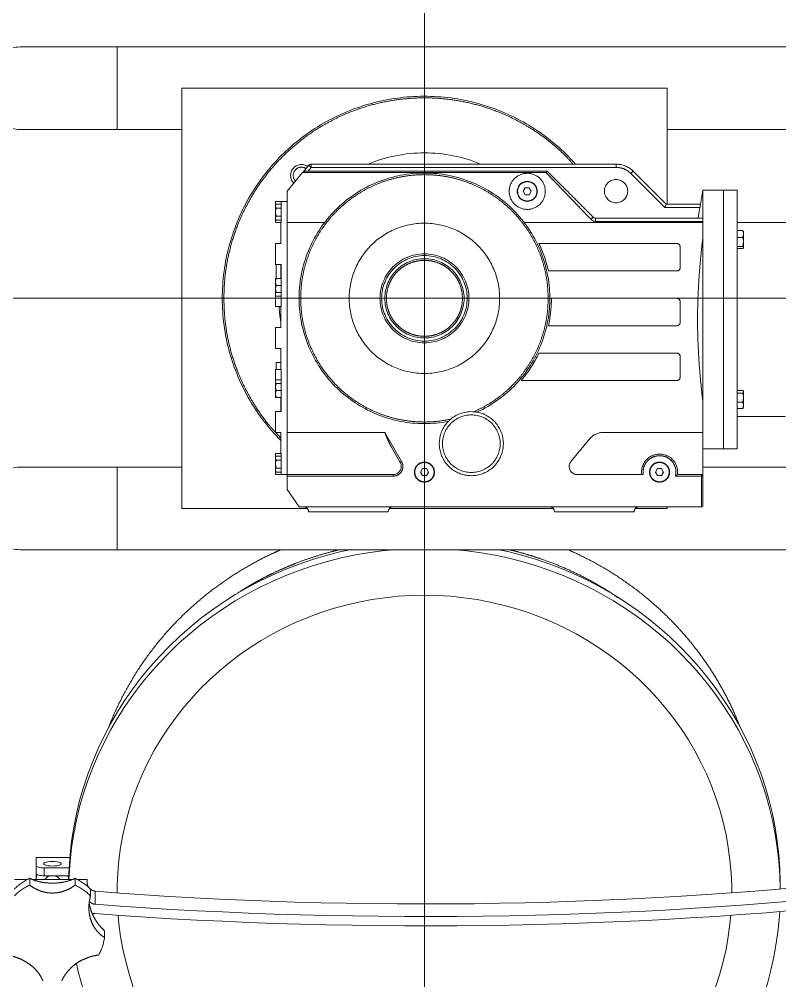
# Model space of a CAD drawing. Extents: x -681219 to -550379, y -242630 to -158199.
# Drawn here: x -647806 to -647335, y -208142 to -207547 of the extents above; entities that cross this region are included whole.
import ezdxf

# ---------------------------------------------------------------- set-up
doc = ezdxf.new("R2010")
doc.units = 0
doc.header["$LTSCALE"] = 1000
doc.linetypes.add('CENTER', pattern=[50.8, 31.75, -6.35, 6.35, -6.35])
doc.linetypes.add('DASHED2', pattern=[9.525, 6.35, -3.175])
doc.layers.get('0').update_dxf_attribs({"linetype": 'CONTINUOUS'})
doc.layers.add('future', color=4, linetype='DASHED2', lineweight=0)

# ---------------------------------------------------------------- blocks, each defined once
blk = doc.blocks.new('Meat tank 1000l-V')
at = {"color": 8, "linetype": 'CENTER'}
for p, q in [((0, 960.56), (0, -754.43)), ((-973.46, 0), (1502.39, 0))]:
    blk.add_line(p, q, dxfattribs=at)
for p, q in [((190, 155.5), (-460, 155.5)), ((250, 155.5), (190, 155.5)), ((190, 130), (190, 155.5)), ((190, 155.5), (190, 104.5)), ((150, 130), (-150, 130)), ((-150, 130), (-150, 58.25)), ((150, -130), (150, 130)), ((190, 104.5), (190, 130)), ((-264.08, 104.5), (-150, 104.5)), ((150, 104.5), (190, 104.5)), ((190, 104.5), (250, 104.5)), ((-129.09, 78.61), (-149.44, 58.25)), ((-127.67, 77.19), (-129.09, 78.61)), ((-118.48, 83), (-118.48, 81)), ((69.96, 83), (-118.48, 83)), ((-118.48, 81), (69.96, 81)), ((-75.94, 78.61), (-75.99, 78.61)), ((73.65, 78.61), (-75.94, 78.61)), ((75.29, 77.76), (-75.16, 77.76)), ((69.96, 81), (69.96, 83)), ((71.49, 82.29), (69.96, 81)), ((69.96, 81), (71.97, 78.61)), ((75.18, 77.89), (71.49, 82.29)), ((75.29, 77.76), (75.18, 77.89)), ((84.9, 66.3), (75.29, 77.76)), ((-148.62, 56.25), (-127.67, 77.19)), ((-185, 66.9), (-193.36, 66.9)), ((-193.36, -93.1), (-193.36, 66.9)), ((-172.2, 66.9), (-185, 66.9)), ((-185, -13.1), (-185, 66.9)), ((-185, -93.1), (-185, 66.9)), ((-170.68, 58.25), (-172.2, 66.9)), ((-172.2, 49.6), (-172.2, 66.9)), ((-66.08, 66.19), (-64.83, 68.36)), ((-64.83, 64.02), (-66.08, 66.19)), ((-64.83, 68.36), (-62.32, 68.36)), ((-62.32, 68.36), (-61.07, 66.19)), ((-61.07, 66.19), (-62.32, 64.02)), ((84.9, 46.86), (84.9, 66.3)), ((-62.32, 64.02), (-64.83, 64.02)), ((88.67, 59.85), (84.9, 59.85)), ((88.67, 46.86), (88.67, 59.85)), ((92, 59.85), (88.67, 59.85)), ((92, 57.82), (92, 59.85)), ((-149.44, 58.25), (-170.69, 58.25)), ((-169.2, 49.6), (-170.36, 56.25)), ((-170.36, 56.25), (-148.62, 56.25)), ((-148.62, 56.25), (-149.44, 58.25)), ((91.65, 58.32), (88.67, 58.32)), ((91.65, 55.84), (88.67, 55.84)), ((92.11, 57.66), (91.65, 58.32)), ((91.65, 55.84), (92.11, 57.08)), ((92.11, 57.08), (92.11, 57.66)), ((92.11, 53.36), (92.11, 57.08)), ((-105.83, 49.6), (-172.2, 49.6)), ((-172.2, 47.63), (-172.2, 49.6)), ((-172.2, 47.63), (-172.2, 46.86)), ((-172.2, 47.63), (-105.83, 47.63)), ((-105.83, 47.63), (-105.83, 49.6)), ((88.67, 50.87), (91.65, 50.87)), ((91.65, 48.39), (88.67, 48.39)), ((91.65, 50.87), (92.11, 53.36)), ((91.65, 48.39), (92.11, 49.63)), ((91.65, 48.39), (92.11, 49.06)), ((92, 46.86), (92, 48.89)), ((92.11, 49.63), (92.11, 53.36)), ((92.11, 49.06), (92.11, 49.63)), ((-193.36, 46.9), (-225.66, 46.9)), ((-196.82, 41.91), (-197.15, 41.52)), ((-196.82, 41.91), (-193.36, 41.91)), ((-172.2, 38.66), (-172.2, 46.86)), ((-172.2, 46.86), (-61.73, 46.86)), ((61.73, 46.86), (84.9, 46.86)), ((84.9, 46.86), (84.9, -83.02)), ((88.78, 46.86), (88.67, 46.86)), ((88.78, 33.87), (88.78, 46.86)), ((92, 46.86), (88.78, 46.86)), ((-197.23, 41.58), (-197.36, 41.4)), ((-197.36, 41.4), (-197.36, 39.78)), ((-197.36, 39.78), (-197.36, 34.91)), ((-196.82, 37.66), (-197.36, 39.78)), ((-193.36, 37.66), (-196.82, 37.66)), ((-172.2, -64.86), (-172.2, 38.66)), ((-196.82, 32.15), (-197.36, 34.91)), ((-197.36, 34.91), (-197.36, 31.52)), ((-197.27, 31.27), (-197.36, 31.52)), ((-197.36, 31.52), (-197.36, 31.4)), ((-197.27, 31.27), (-197.36, 31.4)), ((-196.82, 30.89), (-197.27, 31.27)), ((-196.82, 32.15), (-193.36, 32.15)), ((-196.82, 30.89), (-193.36, 30.89)), ((-158.09, 31.87), (-158.09, 18.94)), ((-70.82, 33.87), (-156.09, 33.87)), ((92, 33.87), (88.78, 33.87)), ((92, 20.88), (92, 33.87)), ((88.67, 20.88), (88.78, 20.88)), ((88.67, -5.09), (88.67, 20.88)), ((88.78, 20.88), (92, 20.88)), ((88.78, 14.5), (88.78, 20.88)), ((91.65, 17.64), (91.65, 20.88)), ((-156.09, 16.94), (-76.65, 16.94)), ((88.67, 14.5), (88.78, 14.5)), ((91.65, 12.2), (88.67, 12.2)), ((88.78, 12.2), (88.78, 14.5)), ((91.65, 12.2), (91.65, 17.64)), ((91.65, 12.2), (92.11, 12.2)), ((92.11, 10.05), (92.11, 12.2)), ((91.65, 7.9), (88.67, 7.9)), ((91.65, 7.9), (92.11, 10.05)), ((92.11, 5.75), (92.11, 10.05)), ((-78.5, 0), (-156.09, 0)), ((91.65, 3.6), (88.67, 3.6)), ((88.67, 1.3), (92, 1.3)), ((91.65, 3.6), (92.11, 5.75)), ((92, 3.52), (92, 1.3)), ((92, 1.3), (92, -5.09)), ((92.11, 3.6), (92.11, 5.75)), ((-158.09, -2), (-158.09, -14.94)), ((88.78, -5.09), (88.67, -5.09)), ((88.78, -18.08), (88.78, -5.09)), ((88.78, -5.09), (92, -5.09)), ((-185, -93.1), (-185, -13.1)), ((-156.09, -16.94), (-76.65, -16.94)), ((92, -18.08), (88.78, -18.08)), ((92, -31.07), (92, -18.08)), ((-70.82, -33.87), (-156.09, -33.87)), ((88.78, -31.07), (92, -31.07)), ((88.78, -44.06), (88.78, -31.07)), ((-158.09, -35.87), (-158.09, -48.81)), ((91.65, -39.78), (88.78, -39.78)), ((91.65, -44.06), (91.65, -39.78)), ((88.67, -44.06), (88.78, -44.06)), ((88.67, -70.03), (88.67, -44.06)), ((92, -44.06), (88.78, -44.06)), ((92, -44.06), (92, -50.45)), ((-156.09, -50.81), (-59.84, -50.81)), ((92, -50.45), (88.67, -50.45)), ((88.67, -52.75), (91.65, -52.75)), ((91.65, -52.75), (92.11, -52.75)), ((92, -50.45), (92, -52.67)), ((92.11, -54.9), (92.11, -52.75)), ((-197.16, -57.32), (-197.36, -57.6)), ((-197.36, -57.83), (-197.36, -61.5)), ((-196.82, -58.69), (-197.36, -57.83)), ((-196.82, -56.96), (-193.36, -56.96)), ((-196.82, -58.69), (-193.36, -58.69)), ((88.67, -57.05), (91.65, -57.05)), ((91.65, -57.05), (92.11, -54.9)), ((91.65, -61.35), (92.11, -59.2)), ((92.11, -59.2), (92.11, -54.9)), ((92.11, -61.35), (92.11, -59.2)), ((-196.82, -64.32), (-197.36, -61.5)), ((-197.36, -61.5), (-197.36, -66.28)), ((-196.82, -64.32), (-193.36, -64.32)), ((-172.2, -83.02), (-172.2, -64.86)), ((91.65, -61.35), (88.67, -61.35)), ((88.78, -63.65), (88.67, -63.65)), ((88.78, -63.65), (88.78, -61.35)), ((88.78, -70.03), (88.78, -63.65)), ((-196.82, -68.23), (-197.36, -66.28)), ((-197.36, -66.28), (-197.36, -67.6)), ((-197.36, -67.6), (-197.16, -67.88)), ((-193.36, -68.23), (-196.82, -68.23)), ((88.78, -70.03), (88.67, -70.03)), ((92, -70.03), (88.78, -70.03)), ((92, -83.02), (92, -70.03)), ((-223.12, -73.1), (-193.36, -73.1)), ((-110.22, -83.02), (-172.2, -83.02)), ((-172.2, -110), (-172.2, -83.02)), ((24.46, -83.02), (14.08, -101)), ((84.9, -83.02), (24.46, -83.02)), ((84.9, -109), (84.9, -83.02)), ((88.78, -83.02), (92, -83.02)), ((88.78, -96.01), (88.78, -83.02)), ((91.88, -83.02), (88.78, -86.47)), ((-90.65, -100.79), (-102.55, -86.6)), ((-193.36, -93.1), (-185, -93.1)), ((-185, -93.1), (-172.2, -93.1)), ((14.95, -101.5), (20.65, -91.63)), ((14.95, -101.5), (14.08, -101)), ((88.67, -96.01), (88.78, -96.01)), ((88.67, -109), (88.67, -96.01)), ((91.65, -97.54), (88.67, -97.54)), ((91.65, -100.02), (88.67, -100.02)), ((88.78, -96.01), (92, -96.01)), ((92.11, -98.21), (91.65, -97.54)), ((91.65, -100.02), (92.11, -98.78)), ((92, -98.04), (92, -96.01)), ((92.11, -98.78), (92.11, -98.21)), ((92.11, -102.51), (92.11, -98.78)), ((-172.2, -104.5), (-238.15, -104.5)), ((-147.86, -107.5), (-146.61, -105.33)), ((-146.61, -105.33), (-144.11, -105.33)), ((-144.11, -105.33), (-142.85, -107.5)), ((-2.51, -107.5), (-1.25, -105.33)), ((-1.25, -105.33), (1.25, -105.33)), ((1.25, -105.33), (2.51, -107.5)), ((88.67, -104.99), (91.65, -104.99)), ((91.65, -104.99), (92.11, -102.51)), ((91.65, -107.47), (92.11, -106.23)), ((91.65, -107.47), (92.11, -106.81)), ((92, -109), (92, -106.97)), ((92.11, -106.23), (92.11, -102.51)), ((92.11, -106.81), (92.11, -106.23)), ((190, -104.5), (150, -104.5)), ((250, -104.5), (190, -104.5)), ((190, -155.5), (190, -104.5)), ((190, -104.5), (190, -130)), ((-172.2, -128), (-172.2, -110)), ((-171.2, -110), (-172.2, -110)), ((-156.42, -109), (-171.2, -109)), ((-171.2, -109), (-171.2, -110)), ((-171.2, -110), (-155.21, -110)), ((-171.2, -129), (-171.2, -110)), ((-155.21, -110), (-155.52, -107.5)), ((-146.61, -109.67), (-147.86, -107.5)), ((-144.11, -109.67), (-146.61, -109.67)), ((-142.85, -107.5), (-144.11, -109.67)), ((-135.2, -107.5), (-135.31, -109)), ((-135.31, -109), (-94.48, -109)), ((-1.25, -109.67), (-2.51, -107.5)), ((1.25, -109.67), (-1.25, -109.67)), ((2.51, -107.5), (1.25, -109.67)), ((84.9, -109), (19.28, -109)), ((19.28, -109), (19.28, -110)), ((19.28, -110), (84.9, -110)), ((84.9, -110), (84.9, -109)), ((84.9, -109), (88.67, -109)), ((84.9, -110), (84.9, -118.25)), ((91.65, -107.47), (88.67, -107.47)), ((88.67, -109), (92, -109)), ((84.9, -118.25), (77.38, -129)), ((77.38, -129), (-171.2, -129)), ((-150, -129), (-150, -130)), ((-150, -130), (-130.39, -130)), ((-79.61, -130), (21.61, -130)), ((72.39, -130), (150, -130)), ((190, -130), (190, -155.5)), ((-129.62, -132), (-80.38, -132)), ((22.38, -132), (71.62, -132)), ((-460, -155.5), (190, -155.5)), ((190, -155.5), (250, -155.5)), ((219.26, -345.87), (240, -345.87)), ((240, -345.87), (240, -351.05)), ((235, -352.34), (219.71, -352.34)), ((235, -357.17), (235, -352.34)), ((240, -351.05), (240, -355.88)), ((240, -359.56), (240, -355.88)), ((208.53, -359.56), (214.36, -359.56)), ((208.53, -363.51), (208.53, -359.56)), ((215.96, -362.96), (215.96, -358.77)), ((217.93, -359.56), (242.12, -359.56)), ((219.91, -357.17), (235, -357.17)), ((244.04, -358.77), (244.04, -362.96)), ((245.64, -359.56), (253.53, -359.56)), ((203.53, -374.83), (203.53, -366.73)), ((206.46, -365.44), (206.46, -369.63)), ((197.78, -395.42), (197.78, -391.23))]:
    blk.add_line(p, q)
at = {"flags": 128}
for points in [[(-220, -363.29), (-219.99, -361.17), (-219.72, -352.67), (-219.11, -344.18), (-218.14, -335.73), (-216.83, -327.32), (-215.16, -318.97), (-213.15, -310.69), (-210.8, -302.5), (-208.12, -294.4), (-205.1, -286.41), (-201.75, -278.55), (-198.08, -270.82), (-194.09, -263.24), (-189.79, -255.82), (-185.18, -248.57), (-180.28, -241.5), (-175.09, -234.63), (-169.63, -227.97), (-163.88, -221.52), (-157.88, -215.3), (-151.62, -209.32), (-145.13, -203.58), (-138.39, -198.1), (-131.44, -192.89), (-124.28, -187.94), (-116.91, -183.28), (-109.36, -178.91), (-101.64, -174.83), (-93.75, -171.05), (-85.71, -167.58), (-77.54, -164.43), (-69.24, -161.59), (-60.83, -159.07), (-52.32, -156.89), (-46.06, -155.5)], [(-219.99, -365.36), (-219.99, -365.05), (-219.72, -356.55), (-219.11, -348.07), (-218.14, -339.61), (-216.83, -331.21), (-215.16, -322.86), (-213.15, -314.58), (-210.8, -306.38), (-208.12, -298.28), (-205.1, -290.29), (-201.75, -282.43), (-198.08, -274.7), (-194.09, -267.12), (-189.79, -259.7), (-185.18, -252.45), (-180.28, -245.39), (-175.09, -238.52), (-169.63, -231.85), (-163.88, -225.41), (-157.88, -219.19), (-151.62, -213.2), (-145.13, -207.47), (-138.39, -201.99), (-131.44, -196.77), (-124.28, -191.83), (-116.91, -187.16), (-109.36, -182.79), (-101.64, -178.71), (-93.75, -174.93), (-85.71, -171.46), (-77.54, -168.31), (-69.24, -165.47), (-60.83, -162.96), (-52.32, -160.77), (-43.73, -158.91), (-35.07, -157.39), (-26.35, -156.2), (-19.4, -155.5)], [(19.4, -155.5), (26.35, -156.2), (35.07, -157.39), (43.73, -158.91), (52.32, -160.77), (60.83, -162.96), (69.24, -165.47), (77.54, -168.31), (85.71, -171.46), (93.75, -174.93), (101.64, -178.71), (109.36, -182.79), (116.91, -187.16), (124.28, -191.83), (131.44, -196.77), (138.39, -201.99), (145.13, -207.47), (151.62, -213.2), (157.88, -219.19), (163.88, -225.41), (169.63, -231.85), (175.09, -238.52), (180.28, -245.39), (185.18, -252.45), (189.79, -259.7), (194.09, -267.12), (198.08, -274.7), (201.75, -282.43), (205.1, -290.29), (208.12, -298.28), (210.8, -306.38), (213.15, -314.58), (215.16, -322.86), (216.83, -331.21), (218.14, -339.61), (219.11, -348.07), (219.72, -356.55), (219.86, -359.56)], [(46.06, -155.5), (52.32, -156.89), (60.83, -159.07), (69.24, -161.59), (77.54, -164.43), (85.71, -167.58), (93.75, -171.05), (101.64, -174.83), (109.36, -178.91), (116.91, -183.28), (124.28, -187.94), (131.44, -192.89), (138.39, -198.1), (145.13, -203.58), (151.62, -209.32), (157.88, -215.3), (163.88, -221.52), (169.63, -227.97), (175.09, -234.63), (180.28, -241.5), (185.18, -248.57), (189.79, -255.82), (194.09, -263.24), (198.08, -270.82), (201.75, -278.55), (205.1, -286.41), (208.12, -294.4), (210.8, -302.5), (213.15, -310.69), (215.16, -318.97), (216.83, -327.32), (218.14, -335.73), (219.11, -344.18), (219.72, -352.67), (219.97, -359.56)], [(-190, -367.76), (-189.96, -363.23), (-189.6, -355.34), (-188.9, -347.47), (-187.85, -339.64), (-186.45, -331.86), (-184.7, -324.14), (-182.61, -316.51), (-180.19, -308.96), (-177.43, -301.53), (-174.34, -294.22), (-170.93, -287.04), (-167.2, -280.01), (-163.17, -273.14), (-158.83, -266.45), (-154.19, -259.94), (-149.27, -253.63), (-144.08, -247.54), (-138.62, -241.66), (-132.9, -236.01), (-126.93, -230.61), (-120.73, -225.47), (-114.31, -220.58), (-107.67, -215.96), (-100.84, -211.63), (-93.82, -207.58), (-86.62, -203.83), (-79.27, -200.38), (-71.76, -197.24), (-64.13, -194.42), (-56.38, -191.91), (-48.52, -189.73), (-40.57, -187.88), (-32.55, -186.36), (-24.46, -185.18), (-16.33, -184.33), (-8.17, -183.82), (0, -183.65)], [(0, -183.65), (8.17, -183.82), (16.33, -184.33), (24.46, -185.18), (32.55, -186.36), (40.57, -187.88), (48.52, -189.73), (56.38, -191.91), (64.13, -194.42), (71.76, -197.24), (79.27, -200.38), (86.62, -203.83), (93.82, -207.58), (100.84, -211.63), (107.67, -215.96), (114.31, -220.58), (120.73, -225.47), (126.93, -230.61), (132.9, -236.01), (138.62, -241.66), (144.08, -247.54), (149.27, -253.63), (154.19, -259.94), (158.83, -266.45), (163.17, -273.14), (167.2, -280.01), (170.93, -287.04), (174.34, -294.22), (177.43, -301.53), (180.19, -308.96), (182.61, -316.51), (184.7, -324.14), (186.45, -331.86), (187.85, -339.64), (188.9, -347.47), (189.6, -355.34), (189.96, -363.23), (190, -367.76)], [(235.5, -349.75), (235.31, -350.12), (234.76, -350.46), (233.89, -350.76), (232.75, -350.98), (231.42, -351.13), (230, -351.18), (228.58, -351.13), (227.25, -350.98), (226.11, -350.76), (225.24, -350.46), (224.69, -350.12), (224.5, -349.75), (224.69, -349.38), (225.24, -349.04), (226.11, -348.75), (227.25, -348.52), (228.58, -348.38), (230, -348.33), (231.42, -348.38), (232.75, -348.52), (233.89, -348.75), (234.76, -349.04), (235.31, -349.38), (235.5, -349.75)], [(235, -352.34), (235.98, -352.32), (236.91, -352.24), (237.78, -352.12), (238.54, -351.96), (239.16, -351.77), (239.62, -351.54), (239.9, -351.3), (240, -351.05)], [(240, -355.88), (239.9, -356.13), (239.62, -356.37), (239.16, -356.59), (238.54, -356.79), (237.78, -356.95), (236.91, -357.07), (235.98, -357.15), (235, -357.17)], [(-225, -364.92), (-216.8, -365.63), (-201.72, -366.87), (-186.54, -368.02), (-171.26, -369.07), (-155.89, -370.04), (-140.43, -370.91), (-124.91, -371.7), (-109.32, -372.39), (-93.67, -372.99), (-77.98, -373.49), (-62.24, -373.91), (-46.47, -374.23), (-30.68, -374.46), (-14.87, -374.59), (0.95, -374.63), (16.76, -374.58), (32.57, -374.43), (48.36, -374.19), (64.13, -373.86), (79.86, -373.44), (95.55, -372.92), (111.19, -372.31), (126.77, -371.61), (142.29, -370.81), (157.73, -369.93), (173.09, -368.95), (188.36, -367.88), (203.53, -366.73)], [(203.53, -374.83), (187.96, -375.97), (172.29, -377.01), (156.54, -377.96), (140.7, -378.82), (124.8, -379.59), (108.83, -380.26), (92.81, -380.85), (76.75, -381.34), (60.64, -381.74), (44.5, -382.04), (28.35, -382.25), (12.17, -382.37), (-4, -382.39), (-20.18, -382.32), (-36.35, -382.16), (-52.49, -381.9), (-68.62, -381.55), (-84.7, -381.11), (-100.75, -380.57), (-116.74, -379.94), (-132.68, -379.22), (-148.55, -378.41), (-164.34, -377.5), (-180.06, -376.5), (-195.68, -375.42), (-211.21, -374.24), (-226.63, -372.97), (-241.93, -371.62)], [(203.53, -380.63), (187.96, -381.76), (172.29, -382.8), (156.54, -383.76), (140.7, -384.62), (124.8, -385.38), (108.83, -386.06), (92.81, -386.64), (76.75, -387.13), (60.64, -387.53), (44.5, -387.84), (28.35, -388.05), (12.17, -388.16), (-4, -388.19), (-20.18, -388.12), (-36.35, -387.95), (-52.49, -387.7), (-68.62, -387.35), (-84.7, -386.9), (-100.75, -386.37), (-116.74, -385.74), (-132.68, -385.02), (-148.55, -384.2), (-164.34, -383.3), (-180.06, -382.3), (-195.68, -381.21), (-211.21, -380.03), (-226.63, -378.77), (-241.93, -377.41)], [(215.18, -411.41), (214.2, -415.65), (212.02, -423.89), (209.5, -432.03), (206.65, -440.08), (203.46, -448.01), (199.95, -455.8), (196.12, -463.46), (191.98, -470.96), (187.52, -478.3), (182.77, -485.46), (177.72, -492.43), (172.39, -499.19), (166.79, -505.75), (160.91, -512.09), (154.78, -518.19), (148.4, -524.05), (141.79, -529.66), (134.94, -535.01), (127.88, -540.09), (120.62, -544.89), (113.16, -549.41), (105.52, -553.64), (97.71, -557.57), (89.75, -561.19), (81.64, -564.51), (73.4, -567.5), (65.05, -570.18), (56.59, -572.53), (48.03, -574.55), (39.41, -576.24), (30.71, -577.6), (21.97, -578.62), (13.2, -579.3), (4.4, -579.64), (-4.4, -579.64), (-13.2, -579.3), (-21.97, -578.62), (-30.71, -577.6), (-39.41, -576.24), (-48.03, -574.55), (-56.59, -572.53), (-65.05, -570.18), (-73.4, -567.5), (-81.64, -564.51), (-89.75, -561.19), (-97.71, -557.57), (-105.52, -553.64), (-113.16, -549.41), (-120.62, -544.89), (-127.88, -540.09), (-134.94, -535.01), (-141.79, -529.66), (-148.4, -524.05), (-154.78, -518.19), (-160.91, -512.09), (-166.79, -505.75), (-172.39, -499.19), (-177.72, -492.43), (-182.77, -485.46), (-187.52, -478.3), (-191.98, -470.96), (-196.12, -463.46), (-199.95, -455.8), (-203.46, -448.01), (-206.65, -440.08), (-209.5, -432.03), (-212.02, -423.89), (-214.2, -415.65), (-216.04, -407.33), (-217.53, -398.95), (-218.67, -390.52), (-219.46, -382.05), (-219.64, -379.35)], [(189.41, -381.66), (188.9, -386.88), (187.85, -394.72), (186.45, -402.5), (184.7, -410.21), (182.61, -417.85), (180.19, -425.39), (177.43, -432.82), (174.34, -440.14), (170.93, -447.31), (167.2, -454.34), (163.17, -461.21), (158.83, -467.9), (154.19, -474.41), (149.27, -480.72), (144.08, -486.82), (138.62, -492.69), (132.9, -498.34), (126.93, -503.74), (120.73, -508.89), (114.31, -513.77), (107.67, -518.39), (100.84, -522.72), (93.82, -526.77), (86.62, -530.52), (79.27, -533.97), (71.76, -537.11), (64.13, -539.93), (56.38, -542.44), (48.52, -544.62), (40.57, -546.47), (32.55, -547.99), (24.46, -549.17), (16.33, -550.02), (8.17, -550.53), (0, -550.7), (-8.17, -550.53), (-16.33, -550.02), (-24.46, -549.17), (-32.55, -547.99), (-40.57, -546.47), (-48.52, -544.62), (-56.38, -542.44), (-64.13, -539.93), (-71.76, -537.11), (-79.27, -533.97), (-86.62, -530.52), (-93.82, -526.77), (-100.84, -522.72), (-107.67, -518.39), (-114.31, -513.77), (-120.73, -508.89), (-126.93, -503.74), (-132.9, -498.34), (-138.62, -492.69), (-144.08, -486.82), (-149.27, -480.72), (-154.19, -474.41), (-158.83, -467.9), (-163.17, -461.21), (-167.2, -454.34), (-170.93, -447.31), (-174.34, -440.14), (-177.43, -432.82), (-180.19, -425.39), (-182.61, -417.85), (-184.7, -410.21), (-186.45, -402.5), (-187.85, -394.72), (-188.9, -386.88), (-189.41, -381.66)]]:
    blk.add_lwpolyline(points, dxfattribs=at)
for centre, radius in [((-63.57, 66.19), 11.16), ((-118.48, 66.3), 7.2), ((-63.57, 66.19), 6.2), ((0, 0), 46.5), ((0, 0), 27.5), ((0, 0), 26.45), ((0, 0), 24.5), ((-29, -89.9), 17.82), ((-145.36, -107.5), 6.2), ((0, -107.5), 6.2)]:
    blk.add_circle(centre, radius)
for centre, radius, start, end in [((0, 0), 660, 2.61273, 270), ((0, 0), 603.52, 7.09085, 270), ((0, 0), 603, 90, 352.90303), ((0, 0), 603, 7.09697, 90), ((0, 0), 582.25, 90, 352.6487), ((0, 0), 582.25, 7.3513, 90), ((250, 130), 25.5, 270, 90), ((0, 0), 125, 315.25119, 138.39435), ((0, 0), 90, 67.25315, 112.74685), ((-118.48, 68), 15, 90, 135), ((0, 0), 77.5, 258.96562, 245.27699), ((69.96, 81), 2, 40, 90), ((76.01, 76.01), 6.75, 314.8176, 125.1824), ((76.01, 76.01), 5.1, 90, 123.61808), ((73.65, 76.61), 2, 40, 90), ((76.01, 76.01), 5.1, 316.38192, 90), ((-116.37, 36.16), 18.43, 43.51327, 49.5731), ((-156.09, 31.87), 2, 90, 180), ((0, 0), 78.5, 154.43694, 167.54035), ((-156.09, 18.94), 2, 180, 270), ((0, 0), 78.5, 180, 192.45965), ((-156.09, -2), 2, 90, 180), ((0, 0), 90, 350.53592, 356.7564), ((-156.09, -14.94), 2, 180, 270), ((-156.09, -35.87), 2, 90, 180), ((0, 0), 78.5, 205.56306, 220.33505), ((0, 0), 660, 270, 357.38727), ((-156.09, -48.81), 2, 180, 270), ((-29, -89.9), 19.8, 99.9258, 44.31681), ((-29, -89.9), 19.8, 49.89747, 94.34513), ((0, 0), 603.52, 270, 352.90915), ((-110.22, -93.02), 10, 40, 90), ((-145.36, -107.5), 11.16, 352.27558, 187.72442), ((-94.48, -104), 5, 270, 40), ((19.28, -104), 5, 150, 270), ((250, -130), 25.5, 270, 90), ((-171.2, -110), 1, 90, 180), ((-171.2, -128), 1, 180, 270), ((-132.62, -132), 3, 0, 90), ((-77.38, -132), 3, 90, 180), ((19.38, -132), 3, 0, 90), ((74.62, -132), 3, 90, 180), ((230, -359.41), 10, 359.13348, 17.42189), ((229.57, -388.26), 32.48, 114.76413, 135.35717), ((230, -359.41), 10, 167.04746, 180.86652), ((229.89, -361.77), 4.92, 110.86485, 153.35475), ((230.11, -361.77), 4.92, 26.64525, 69.13515), ((230.43, -388.26), 32.48, 44.64283, 65.23587), ((229.57, -392.45), 32.48, 114.76413, 135.35717), ((230.43, -392.45), 32.48, 44.64283, 65.23587), ((228.15, -391.21), 30.65, 187.88858, 209.29541)]:
    blk.add_arc(centre, radius, start, end)
for points, knots in [([(-91.9, 83), (-90.52, 84.58), (-87.26, 88.32), (-81.48, 93.57), (-74.88, 98.97), (-67.93, 103.85), (-60.72, 108.22), (-53.3, 112.06), (-44.49, 115.9), (-34.27, 119.37), (-22.71, 122.09), (-11.28, 123.66), (0, 124.17), (11.28, 123.66), (22.71, 122.09), (34.27, 119.37), (44.49, 115.9), (53.3, 112.06), (60.72, 108.22), (69.14, 103.12), (78.31, 96.42), (86.78, 88.79), (93.58, 81.5), (98.96, 74.87), (103.85, 67.93), (108.22, 60.72), (112.06, 53.3), (115.9, 44.49), (119.38, 34.27), (122.08, 22.71), (123.71, 11.28), (123.9, 3.72), (124, 0)], [0, 0, 0, 0, 0.021123, 0.049778, 0.078365, 0.106869, 0.13507, 0.163062, 0.190827, 0.231622, 0.271407, 0.310044, 0.347423, 0.384801, 0.423439, 0.463223, 0.504018, 0.531782, 0.559773, 0.587976, 0.630724, 0.673701, 0.702355, 0.730943, 0.759446, 0.787648, 0.815639, 0.843404, 0.884199, 0.923984, 0.962621, 1, 1, 1, 1]), ([(-127.67, 77.19), (-127.04, 77.76), (-125.77, 78.89), (-123.48, 80.08), (-121.03, 80.86), (-119.32, 80.95), (-118.48, 81)], [0, 0, 0, 0, 0.247575, 0.5, 0.752425, 1, 1, 1, 1]), ([(-75.99, 78.61), (-78.12, 76.48), (-82.47, 72.13), (-89.5, 65.1), (-96.87, 57.73), (-101.9, 52.7), (-104.41, 50.19)], [0, 0, 0, 0, 0.238512, 0.488024, 0.743681, 1, 1, 1, 1]), ([(-75.16, 77.76), (-75.96, 76.93), (-77.6, 75.23), (-80.15, 72.59), (-82.79, 69.84), (-85.54, 66.99), (-88.31, 64.1), (-91.17, 61.13), (-93.99, 58.2), (-96.85, 55.24), (-99.83, 52.14), (-101.88, 50.01), (-103, 48.85)], [0, 0, 0, 0, 0.09248, 0.189336, 0.286505, 0.384928, 0.48902, 0.584855, 0.689034, 0.786291, 0.884033, 1, 1, 1, 1]), ([(-75.16, 77.76), (-75.25, 77.9), (-75.4, 78.14), (-75.61, 78.4), (-75.79, 78.57), (-75.89, 78.6), (-75.94, 78.61)], [0, 0, 0, 0, 0.293474, 0.500502, 0.765173, 1, 1, 1, 1]), ([(-76.5, 0), (-76.44, 2.33), (-76.32, 7), (-75.3, 14.05), (-73.65, 21.14), (-71.23, 28.25), (-68.05, 35.23), (-64.13, 41.96), (-59.49, 48.31), (-54.19, 54.19), (-48.31, 59.49), (-41.96, 64.13), (-35.23, 68.05), (-28.25, 71.23), (-21.14, 73.65), (-14.05, 75.31), (-7, 76.29), (0, 76.61), (7, 76.29), (14.05, 75.31), (21.14, 73.65), (28.25, 71.23), (35.23, 68.05), (41.96, 64.13), (48.31, 59.49), (54.19, 54.19), (59.49, 48.31), (64.13, 41.96), (68.05, 35.23), (71.23, 28.25), (73.65, 21.14), (75.3, 14.05), (76.32, 7), (76.44, 2.33), (76.5, 0)], [0, 0, 0, 0, 0.029124, 0.058249, 0.088734, 0.119994, 0.151901, 0.184313, 0.217069, 0.25, 0.282931, 0.315687, 0.348099, 0.380006, 0.411266, 0.441751, 0.470875, 0.5, 0.529123, 0.558249, 0.588734, 0.619994, 0.651901, 0.684313, 0.717069, 0.75, 0.782931, 0.815687, 0.848099, 0.880006, 0.911266, 0.941751, 0.970875, 1, 1, 1, 1]), ([(-69.57, 66.19), (-69.49, 66.94), (-69.37, 68.1), (-68.62, 69.5), (-67.85, 70.46), (-66.89, 71.24), (-65.49, 71.96), (-63.57, 72.33), (-61.66, 71.96), (-60.26, 71.24), (-59.3, 70.46), (-58.53, 69.5), (-57.78, 68.1), (-57.65, 66.94), (-57.57, 66.19)], [0, 0, 0, 0, 0.119728, 0.18418, 0.25, 0.31582, 0.380272, 0.5, 0.619728, 0.68418, 0.75, 0.81582, 0.880272, 1, 1, 1, 1]), ([(-57.57, 66.19), (-57.65, 65.43), (-57.78, 64.27), (-58.53, 62.87), (-59.3, 61.91), (-60.26, 61.13), (-61.66, 60.41), (-63.57, 60.04), (-65.49, 60.41), (-66.89, 61.13), (-67.85, 61.91), (-68.62, 62.87), (-69.37, 64.27), (-69.49, 65.43), (-69.57, 66.19)], [0, 0, 0, 0, 0.119728, 0.18418, 0.25, 0.31582, 0.380272, 0.5, 0.619728, 0.68418, 0.75, 0.81582, 0.880272, 1, 1, 1, 1]), ([(-170.36, 56.25), (-170.4, 56.48), (-170.48, 56.93), (-170.58, 57.54), (-170.66, 57.99), (-170.69, 58.22), (-170.69, 58.24), (-170.69, 58.25)], [0, 0, 0, 0, 0.218599, 0.437263, 0.654122, 0.867843, 1, 1, 1, 1]), ([(92.11, 57.08), (92.04, 57.44), (91.96, 57.87), (91.69, 58.26), (91.65, 58.32)], [0, 0, 0, 0, 0.859018, 1, 1, 1, 1]), ([(92.11, 53.36), (92.04, 54.08), (91.96, 54.93), (91.69, 55.73), (91.65, 55.84)], [0, 0, 0, 0, 0.859018, 1, 1, 1, 1]), ([(-104.41, 50.19), (-104.59, 50.04), (-104.87, 49.81), (-105.37, 49.63), (-105.67, 49.61), (-105.83, 49.6)], [0, 0, 0, 0, 0.432226, 0.699371, 1, 1, 1, 1]), ([(-103, 48.85), (-103.41, 48.51), (-104.02, 48), (-105.04, 47.68), (-105.56, 47.65), (-105.83, 47.63)], [0, 0, 0, 0, 0.49857, 0.74805, 1, 1, 1, 1]), ([(92.11, 49.63), (92.04, 50), (91.96, 50.42), (91.69, 50.82), (91.65, 50.87)], [0, 0, 0, 0, 0.859018, 1, 1, 1, 1]), ([(-197.36, 39.78), (-197.28, 40.41), (-197.18, 41.13), (-196.86, 41.81), (-196.82, 41.91)], [0, 0, 0, 0, 0.859018, 1, 1, 1, 1]), ([(-197.36, 34.91), (-197.28, 35.71), (-197.18, 36.65), (-196.86, 37.54), (-196.82, 37.66)], [0, 0, 0, 0, 0.859018, 1, 1, 1, 1]), ([(-172.2, -64.86), (-171.73, -60.57), (-170.79, -51.98), (-169.72, -39.06), (-169.02, -26.09), (-168.77, -13.11), (-169.02, -0.15), (-169.72, 12.8), (-170.79, 25.74), (-171.73, 34.35), (-172.2, 38.66)], [0, 0, 0, 0, 0.124822, 0.249638, 0.374822, 0.5, 0.62477, 0.749546, 0.87477, 1, 1, 1, 1]), ([(-197.36, 31.52), (-197.28, 31.7), (-197.18, 31.92), (-196.86, 32.12), (-196.82, 32.15)], [0, 0, 0, 0, 0.859018, 1, 1, 1, 1]), ([(0, -23.5), (-1.43, -23.42), (-4.39, -23.27), (-8.77, -21.96), (-12.98, -19.79), (-16.74, -16.74), (-19.29, -13.59), (-20.9, -10.83), (-22.19, -8), (-23.23, -4.39), (-23.63, 0), (-23.23, 4.39), (-21.97, 8.77), (-19.79, 12.98), (-16.74, 16.74), (-13.59, 19.29), (-10.83, 20.9), (-8, 22.18), (-4.39, 23.27), (-1.43, 23.42), (0, 23.5)], [0, 0, 0, 0, 0.058248, 0.119986, 0.18429, 0.249959, 0.315627, 0.347817, 0.380014, 0.441752, 0.5, 0.558248, 0.619986, 0.68429, 0.749959, 0.815627, 0.847817, 0.880014, 0.941752, 1, 1, 1, 1]), ([(0, 23.5), (1.43, 23.42), (4.39, 23.27), (8.77, 21.96), (12.98, 19.79), (16.74, 16.74), (19.29, 13.59), (20.9, 10.83), (22.19, 8), (23.23, 4.39), (23.63, 0), (23.23, -4.39), (21.97, -8.77), (19.79, -12.98), (16.74, -16.74), (13.59, -19.29), (10.83, -20.9), (8, -22.18), (4.39, -23.27), (1.43, -23.42), (0, -23.5)], [0, 0, 0, 0, 0.058248, 0.119986, 0.18429, 0.249959, 0.315627, 0.347817, 0.380014, 0.441752, 0.5, 0.558248, 0.619986, 0.68429, 0.749959, 0.815627, 0.847817, 0.880014, 0.941752, 1, 1, 1, 1]), ([(92.11, 10.05), (92.04, 10.68), (91.96, 11.41), (91.69, 12.1), (91.65, 12.2)], [0, 0, 0, 0, 0.859018, 1, 1, 1, 1]), ([(92.11, 5.75), (92.04, 6.38), (91.96, 7.11), (91.69, 7.8), (91.65, 7.9)], [0, 0, 0, 0, 0.859018, 1, 1, 1, 1]), ([(-30.5, -70.16), (-32.65, -69.15), (-36.99, -67.12), (-43.16, -63.3), (-49.05, -58.86), (-54.56, -53.8), (-59.61, -48.15), (-64.08, -42.02), (-67.92, -35.46), (-71.09, -28.59), (-73.54, -21.52), (-75.25, -14.34), (-76.31, -7.16), (-76.44, -2.37), (-76.5, 0)], [0, 0, 0, 0, 0.080234, 0.161807, 0.244629, 0.329263, 0.414422, 0.5, 0.585573, 0.670731, 0.755371, 0.838188, 0.919763, 1, 1, 1, 1]), ([(76.5, 0), (76.41, -2.78), (76.23, -8.4), (74.79, -16.79), (72.45, -25.07), (69.16, -33.08), (64.98, -40.68), (60.01, -47.7), (54.35, -54.05), (48.1, -59.68), (41.28, -64.59), (33.87, -68.77), (25.95, -72.14), (17.64, -74.61), (9.11, -76.12), (0.52, -76.65), (-7.98, -76.28), (-13.51, -75.26), (-16.25, -74.76)], [0, 0, 0, 0, 0.061136, 0.123427, 0.186511, 0.25, 0.313489, 0.376573, 0.438864, 0.5, 0.561136, 0.623427, 0.686511, 0.75, 0.813489, 0.876573, 0.938864, 1, 1, 1, 1]), ([(92.11, 3.6), (92.04, 3.6), (91.96, 3.6), (91.69, 3.6), (91.65, 3.6)], [0, 0, 0, 0, 0.859018, 1, 1, 1, 1]), ([(124, 0), (123.9, -3.72), (123.71, -11.28), (122.08, -22.71), (119.38, -34.27), (115.9, -44.49), (112.06, -53.3), (108.23, -60.73), (103.1, -69.12), (97.79, -76.66), (93.45, -81.33), (92, -82.89)], [0, 0, 0, 0, 0.12269, 0.249509, 0.380096, 0.513998, 0.605126, 0.697003, 0.789575, 0.929887, 1, 1, 1, 1]), ([(92.11, -54.9), (92.04, -54.27), (91.96, -53.53), (91.69, -52.84), (91.65, -52.75)], [0, 0, 0, 0, 0.859018, 1, 1, 1, 1]), ([(-197.36, -57.83), (-197.28, -57.57), (-197.18, -57.28), (-196.86, -57), (-196.82, -56.96)], [0, 0, 0, 0, 0.859018, 1, 1, 1, 1]), ([(-197.36, -61.5), (-197.28, -60.68), (-197.18, -59.72), (-196.86, -58.81), (-196.82, -58.69)], [0, 0, 0, 0, 0.859018, 1, 1, 1, 1]), ([(92.11, -59.2), (92.04, -58.57), (91.96, -57.83), (91.69, -57.14), (91.65, -57.05)], [0, 0, 0, 0, 0.859018, 1, 1, 1, 1]), ([(-197.36, -66.28), (-197.28, -65.7), (-197.18, -65.04), (-196.86, -64.41), (-196.82, -64.32)], [0, 0, 0, 0, 0.859018, 1, 1, 1, 1]), ([(92.11, -61.35), (92.04, -61.35), (91.96, -61.35), (91.69, -61.35), (91.65, -61.35)], [0, 0, 0, 0, 0.859018, 1, 1, 1, 1]), ([(-197.1, -67.84), (-197.06, -67.93), (-197.01, -68.07), (-196.86, -68.19), (-196.82, -68.23)], [0, 0, 0, 0, 0.693723, 1, 1, 1, 1]), ([(-32.41, -70.4), (-32.4, -70.39), (-32.38, -70.39), (-32.23, -70.36), (-31.91, -70.31), (-31.32, -70.23), (-30.81, -70.18), (-30.5, -70.16)], [0, 0, 0, 0, 0.099315, 0.197879, 0.351178, 0.612153, 1, 1, 1, 1]), ([(-16.25, -74.76), (-15.99, -74.98), (-15.63, -75.29), (-15.23, -75.67), (-15.02, -75.88), (-14.89, -76.01), (-14.84, -76.06), (-14.83, -76.07), (-14.83, -76.07)], [0, 0, 0, 0, 0.42674, 0.593306, 0.760757, 0.866679, 0.956411, 1, 1, 1, 1]), ([(20.65, -91.63), (20.96, -91.05), (21.86, -89.41), (23.09, -86.54), (24, -84.21), (24.46, -83.04), (24.46, -83.02)], [0, 0, 0, 0, 0.210922, 0.601321, 0.9953, 1, 1, 1, 1]), ([(-155.52, -107.5), (-155.49, -106.88), (-155.42, -105.6), (-154.85, -103.71), (-153.91, -101.89), (-152.59, -100.26), (-150.97, -98.94), (-149.15, -98), (-147.25, -97.46), (-145.36, -97.28), (-143.46, -97.46), (-141.57, -98), (-139.75, -98.94), (-138.12, -100.26), (-136.8, -101.89), (-135.86, -103.71), (-135.3, -105.6), (-135.23, -106.88), (-135.2, -107.5)], [0, 0, 0, 0, 0.058258, 0.120006, 0.18432, 0.25, 0.31568, 0.379994, 0.441742, 0.5, 0.558258, 0.620006, 0.68432, 0.75, 0.81568, 0.879994, 0.941742, 1, 1, 1, 1]), ([(92.11, -98.78), (92.04, -98.42), (91.96, -98), (91.69, -97.6), (91.65, -97.54)], [0, 0, 0, 0, 0.859018, 1, 1, 1, 1]), ([(92.11, -102.51), (92.04, -101.78), (91.96, -100.93), (91.69, -100.14), (91.65, -100.02)], [0, 0, 0, 0, 0.859018, 1, 1, 1, 1]), ([(-151.36, -107.5), (-151.28, -106.75), (-151.15, -105.58), (-150.41, -104.19), (-149.63, -103.23), (-148.67, -102.45), (-147.27, -101.72), (-145.36, -101.36), (-143.44, -101.72), (-142.05, -102.45), (-141.08, -103.23), (-140.31, -104.19), (-139.56, -105.58), (-139.44, -106.75), (-139.36, -107.5)], [0, 0, 0, 0, 0.119728, 0.18418, 0.25, 0.31582, 0.380272, 0.5, 0.619728, 0.68418, 0.75, 0.81582, 0.880272, 1, 1, 1, 1]), ([(-6, -107.5), (-5.92, -106.75), (-5.8, -105.58), (-5.05, -104.19), (-4.27, -103.23), (-3.31, -102.45), (-1.92, -101.72), (0, -101.36), (1.92, -101.72), (3.31, -102.45), (4.27, -103.23), (5.05, -104.19), (5.8, -105.58), (5.92, -106.75), (6, -107.5)], [0, 0, 0, 0, 0.119728, 0.18418, 0.25, 0.31582, 0.380272, 0.5, 0.619728, 0.68418, 0.75, 0.81582, 0.880272, 1, 1, 1, 1]), ([(13.28, -104), (13.36, -104.75), (13.48, -105.92), (14.23, -107.31), (15, -108.27), (15.97, -109.05), (17.36, -109.8), (18.52, -109.92), (19.28, -110)], [0, 0, 0, 0, 0.2394568, 0.3683607, 0.5, 0.6316393, 0.7605432, 1, 1, 1, 1]), ([(92.11, -106.23), (92.04, -105.87), (91.96, -105.44), (91.69, -105.04), (91.65, -104.99)], [0, 0, 0, 0, 0.859018, 1, 1, 1, 1]), ([(-155.21, -110), (-155.34, -109.89), (-155.61, -109.68), (-155.93, -109.42), (-156.15, -109.23), (-156.29, -109.11), (-156.4, -109.02), (-156.41, -109.01), (-156.42, -109)], [0, 0, 0, 0, 0.249771, 0.499127, 0.632655, 0.749635, 0.880022, 1, 1, 1, 1]), ([(-139.36, -107.5), (-139.44, -108.25), (-139.56, -109.42), (-140.31, -110.81), (-141.08, -111.77), (-142.05, -112.55), (-143.44, -113.28), (-145.36, -113.64), (-147.27, -113.28), (-148.67, -112.55), (-149.63, -111.77), (-150.41, -110.81), (-151.15, -109.42), (-151.28, -108.25), (-151.36, -107.5)], [0, 0, 0, 0, 0.119728, 0.18418, 0.25, 0.31582, 0.380272, 0.5, 0.619728, 0.68418, 0.75, 0.81582, 0.880272, 1, 1, 1, 1]), ([(6, -107.5), (5.92, -108.25), (5.8, -109.42), (5.05, -110.81), (4.27, -111.77), (3.31, -112.55), (1.92, -113.28), (0, -113.64), (-1.92, -113.28), (-3.31, -112.55), (-4.27, -111.77), (-5.05, -110.81), (-5.8, -109.42), (-5.92, -108.25), (-6, -107.5)], [0, 0, 0, 0, 0.119728, 0.18418, 0.25, 0.31582, 0.380272, 0.5, 0.619728, 0.68418, 0.75, 0.81582, 0.880272, 1, 1, 1, 1]), ([(-195.16, -265.31), (-193.84, -262), (-191.1, -255.11), (-186.12, -245.08), (-180.5, -235.1), (-174.3, -225.5), (-167.56, -216.27), (-160.3, -207.46), (-152.6, -199.16), (-143.92, -190.8), (-134.25, -182.59), (-123.51, -174.64), (-112.27, -167.43), (-100.73, -160.97), (-92.7, -157.3), (-88.76, -155.5)], [0, 0, 0, 0, 0.068254, 0.141742, 0.214051, 0.287564, 0.360602, 0.432957, 0.506132, 0.57743, 0.663582, 0.748663, 0.832617, 0.918003, 1, 1, 1, 1]), ([(-52.47, -155.5), (-54.18, -155.92), (-57.71, -156.79), (-62.95, -158.26), (-68.3, -159.91), (-74.88, -162.13), (-82.66, -165.09), (-91.44, -168.92), (-100.01, -173.15), (-108.45, -177.88), (-114.97, -181.87), (-118.62, -184.44), (-119.55, -185.1)], [0, 0, 0, 0, 0.070825, 0.146266, 0.219522, 0.297005, 0.42735, 0.557243, 0.686991, 0.816894, 0.952964, 1, 1, 1, 1]), ([(116.29, -182.92), (114.12, -181.49), (110.57, -179.16), (105.6, -176.28), (101.36, -173.93), (97.56, -171.96), (93.18, -169.79), (88.64, -167.69), (83.72, -165.59), (78.28, -163.41), (72.04, -161.13), (64.6, -158.73), (58.05, -156.85), (53.94, -155.88), (52.34, -155.5)], [0, 0, 0, 0, 0.112291, 0.18339, 0.24834, 0.321238, 0.367789, 0.458731, 0.536301, 0.597315, 0.70994, 0.820619, 0.930532, 1, 1, 1, 1]), ([(88.61, -155.5), (89.91, -156.05), (94.77, -158.09), (102.84, -162.19), (112.82, -167.79), (122.47, -173.98), (131.75, -180.69), (140.68, -187.97), (149.58, -196.11), (158.41, -205.27), (167.01, -215.49), (174.87, -226.26), (181.98, -237.5), (188.24, -249.2), (192.7, -258.66), (194.77, -264.32), (195.3, -265.77)], [0, 0, 0, 0, 0.026645, 0.099216, 0.171025, 0.243553, 0.316824, 0.388935, 0.462789, 0.546607, 0.631609, 0.717568, 0.800905, 0.885321, 0.970503, 1, 1, 1, 1]), ([(207.1, -364.91), (207.38, -364.6), (208.05, -363.86), (208.47, -362.61), (208.52, -361.78), (208.53, -361.49)], [0, 0, 0, 0, 0.329168, 0.772411, 1, 1, 1, 1]), ([(215.96, -358.77), (217.1, -359.27), (219.36, -360.27), (222.85, -361.13), (226.09, -361.6), (228.95, -361.79), (231.84, -361.75), (234.89, -361.49), (237.97, -360.94), (241.14, -360.07), (243.03, -359.22), (244.04, -358.77)], [0, 0, 0, 0, 0.14196, 0.28362, 0.375132, 0.466551, 0.558358, 0.650221, 0.761908, 0.873773, 1, 1, 1, 1]), ([(203.53, -366.73), (204.13, -366.63), (205.18, -366.47), (206.05, -365.82), (206.44, -365.53)], [0, 0, 0, 0, 0.561635, 1, 1, 1, 1]), ([(244.04, -362.96), (243.03, -363.67), (241.01, -365.1), (237.57, -366.65), (233.91, -367.63), (230.18, -367.98), (226.53, -367.69), (223.05, -366.85), (219.77, -365.48), (217.45, -364.08), (216.25, -363.17), (215.96, -362.96)], [0, 0, 0, 0, 0.123849, 0.24763, 0.371931, 0.496199, 0.61361, 0.731045, 0.847719, 0.964444, 1, 1, 1, 1]), ([(206.46, -369.63), (206.74, -370.84), (207.31, -373.28), (207.53, -377.06), (207.24, -380.85), (206.38, -384.4), (205.01, -387.66), (203.24, -390.5), (201.07, -392.96), (199.19, -394.51), (198.05, -395.25), (197.78, -395.42)], [0, 0, 0, 0, 0.122204, 0.247628, 0.369934, 0.496202, 0.611919, 0.73105, 0.846304, 0.964446, 1, 1, 1, 1]), ([(197.78, -391.23), (198.78, -390.24), (200.81, -388.23), (203.09, -385.05), (204.77, -382.06), (205.93, -379.44), (206.75, -376.78), (207.19, -374.98), (207.25, -374.12), (207.25, -374.09)], [0, 0, 0, 0, 0.213841, 0.434133, 0.572338, 0.714163, 0.852534, 0.995338, 1, 1, 1, 1]), ([(207.14, -372.99), (206.89, -373.27), (206.24, -373.98), (204.95, -374.61), (203.97, -374.77), (203.53, -374.83)], [0, 0, 0, 0, 0.268202, 0.677128, 1, 1, 1, 1]), ([(203.53, -380.63), (204.14, -380.59), (204.75, -380.55), (205.26, -380.8), (205.27, -380.8)], [0, 0, 0, 0, 0.98474, 1, 1, 1, 1]), ([(201.41, -406.21), (202.58, -406.4), (204.95, -406.79), (208.51, -407.91), (212, -409.46), (215.18, -411.38), (218.01, -413.61), (220.38, -416.03), (222.34, -418.64), (223.49, -420.69), (224.01, -421.87), (224.13, -422.15)], [0, 0, 0, 0, 0.122204, 0.247628, 0.369934, 0.496202, 0.611919, 0.73105, 0.846304, 0.964446, 1, 1, 1, 1]), ([(235.87, -422.15), (236.32, -421.21), (237.21, -419.3), (239.19, -416.54), (241.64, -413.92), (244.46, -411.63), (247.58, -409.69), (250.82, -408.17), (254.19, -407.04), (256.79, -406.46), (258.25, -406.26), (258.59, -406.21)], [0, 0, 0, 0, 0.1222035, 0.2476278, 0.3699342, 0.4962017, 0.6119194, 0.7310499, 0.8463044, 0.9644464, 1, 1, 1, 1])]:
    blk.add_open_spline(points, degree=3, knots=knots)
blk.add_open_spline([(14.08, -101), (13.85, -101.47), (13.38, -102.42), (13.31, -103.47), (13.28, -104)], degree=3)

msp = doc.modelspace()

# ---------------------------------------------------------------- block references
at = {"layer": 'future', "xscale": -1}
msp.add_blockref('Meat tank 1000l-V', (-647555.0816, -207719.4401), dxfattribs=at)

doc.saveas('drawing.dxf')
